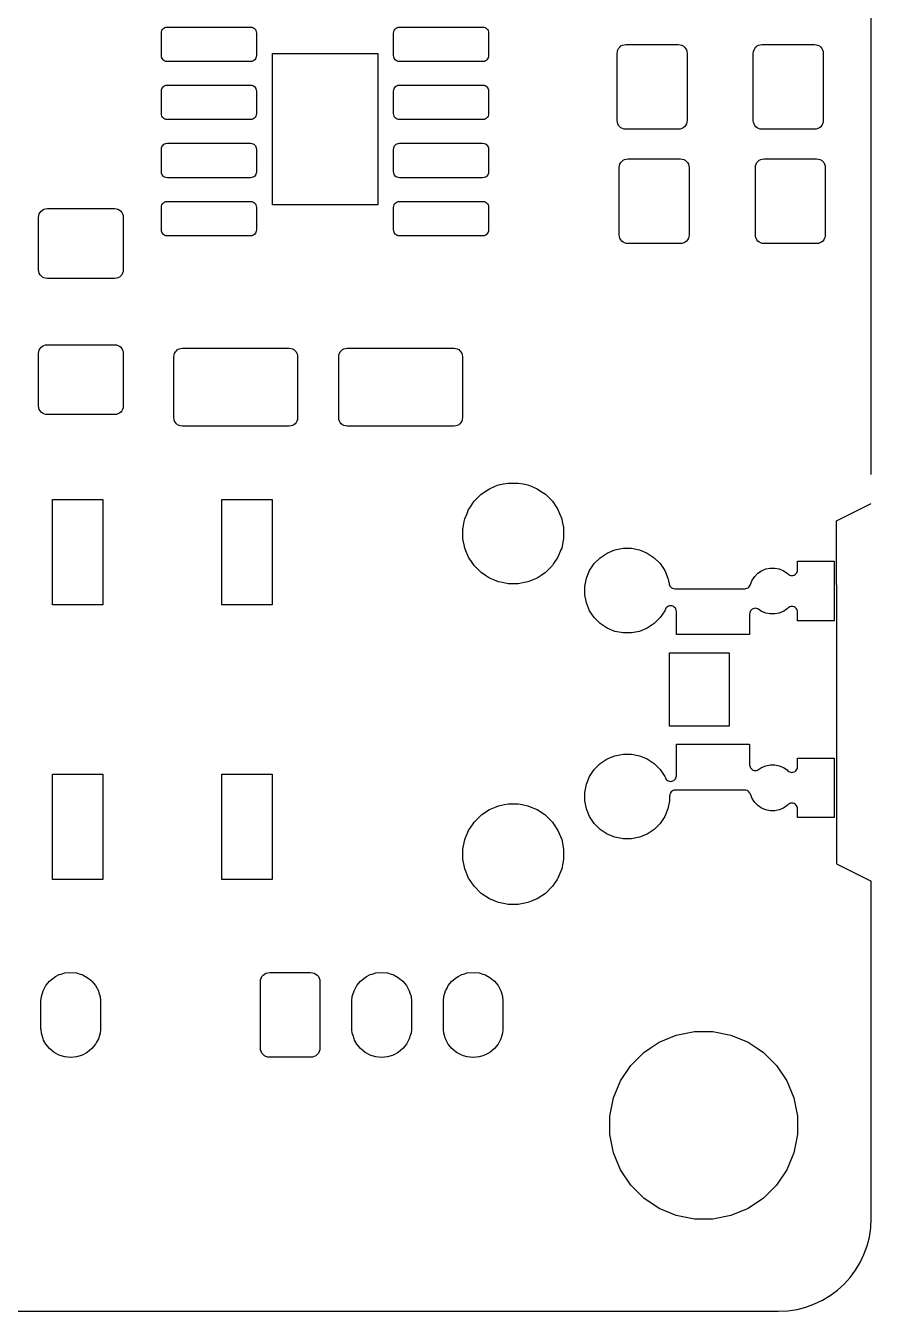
# Model space of a CAD drawing. Extents: x 51.8 to 142.9, y -95.9 to -38.
# Drawn here: x 124.4 to 142.88, y -95.89 to -67.79 of the extents above; entities that cross this region are included whole.
import ezdxf

# ---------------------------------------------------------------- set-up
doc = ezdxf.new("R2010")
doc.units = 0
doc.header["$MEASUREMENT"] = 0
doc.layers.add('BLACK', color=7, linetype='CONTINUOUS')

msp = doc.modelspace()

# ---------------------------------------------------------------- linework, layer by layer
at = {"layer": 'BLACK', "linetype": 'CONTINUOUS'}
for p, q in [((142.875, -77.597), (142.875, -55.372)), ((127.361, -67.9546), (127.364, -67.9241)), ((127.361, -68.4434), (127.361, -67.9546)), ((127.364, -67.9241), (127.371, -67.9007)), ((127.371, -67.9007), (127.383, -67.8791)), ((127.383, -67.8791), (127.398, -67.8602)), ((127.398, -67.8602), (127.417, -67.8447)), ((127.417, -67.8447), (127.439, -67.8331)), ((127.439, -67.8331), (127.462, -67.826)), ((127.462, -67.826), (127.493, -67.823)), ((127.493, -67.823), (129.306, -67.823)), ((129.306, -67.823), (129.337, -67.826)), ((129.337, -67.826), (129.36, -67.8331)), ((129.36, -67.8331), (129.382, -67.8447)), ((129.382, -67.8447), (129.401, -67.8602)), ((129.401, -67.8602), (129.416, -67.8791)), ((129.416, -67.8791), (129.428, -67.9007)), ((129.428, -67.9007), (129.435, -67.9241)), ((129.435, -67.9241), (129.438, -67.9546)), ((129.438, -67.9546), (129.438, -68.4434)), ((132.436, -67.9546), (132.439, -67.9241)), ((132.436, -68.4434), (132.436, -67.9546)), ((132.439, -67.9241), (132.446, -67.9007)), ((132.446, -67.9007), (132.458, -67.8791)), ((132.458, -67.8791), (132.473, -67.8602)), ((132.473, -67.8602), (132.492, -67.8447)), ((132.492, -67.8447), (132.514, -67.8331)), ((132.514, -67.8331), (132.537, -67.826)), ((132.537, -67.826), (132.568, -67.823)), ((132.568, -67.823), (134.381, -67.823)), ((134.381, -67.823), (134.412, -67.826)), ((134.412, -67.826), (134.435, -67.8331)), ((134.435, -67.8331), (134.457, -67.8447)), ((134.457, -67.8447), (134.476, -67.8602)), ((134.476, -67.8602), (134.491, -67.8791)), ((134.491, -67.8791), (134.503, -67.9007)), ((134.503, -67.9007), (134.51, -67.9241)), ((134.51, -67.9241), (134.513, -67.9546)), ((134.513, -67.9546), (134.513, -68.4434)), ((137.354, -68.2877), (137.377, -68.2595)), ((137.377, -68.2595), (137.405, -68.2363)), ((137.405, -68.2363), (137.438, -68.2191)), ((137.438, -68.2191), (137.472, -68.2085)), ((137.472, -68.2085), (137.515, -68.2043)), ((137.515, -68.2043), (138.656, -68.2043)), ((138.656, -68.2043), (138.699, -68.2085)), ((138.699, -68.2085), (138.733, -68.2191)), ((138.733, -68.2191), (138.766, -68.2363)), ((138.766, -68.2363), (138.794, -68.2595)), ((138.794, -68.2595), (138.817, -68.2877)), ((140.329, -68.2877), (140.352, -68.2595)), ((140.352, -68.2595), (140.38, -68.2363)), ((140.38, -68.2363), (140.413, -68.2191)), ((140.413, -68.2191), (140.447, -68.2085)), ((140.447, -68.2085), (140.49, -68.2043)), ((140.49, -68.2043), (141.631, -68.2043)), ((141.631, -68.2043), (141.674, -68.2085)), ((141.674, -68.2085), (141.708, -68.2191)), ((141.708, -68.2191), (141.741, -68.2363)), ((141.741, -68.2363), (141.769, -68.2595)), ((141.769, -68.2595), (141.792, -68.2877)), ((127.364, -68.4739), (127.361, -68.4434)), ((127.371, -68.4973), (127.364, -68.4739)), ((127.383, -68.5189), (127.371, -68.4973)), ((127.398, -68.5378), (127.383, -68.5189)), ((127.417, -68.5533), (127.398, -68.5378)), ((129.401, -68.5378), (129.382, -68.5533)), ((129.416, -68.5189), (129.401, -68.5378)), ((129.428, -68.4973), (129.416, -68.5189)), ((129.435, -68.4739), (129.428, -68.4973)), ((129.438, -68.4434), (129.435, -68.4739)), ((129.786, -71.705), (129.786, -68.403)), ((129.786, -68.403), (132.088, -68.403)), ((132.088, -68.403), (132.088, -71.705)), ((132.439, -68.4739), (132.436, -68.4434)), ((132.446, -68.4973), (132.439, -68.4739)), ((132.458, -68.5189), (132.446, -68.4973)), ((132.473, -68.5378), (132.458, -68.5189)), ((132.492, -68.5533), (132.473, -68.5378)), ((134.476, -68.5378), (134.457, -68.5533)), ((134.491, -68.5189), (134.476, -68.5378)), ((134.503, -68.4973), (134.491, -68.5189)), ((134.51, -68.4739), (134.503, -68.4973)), ((134.513, -68.4434), (134.51, -68.4739)), ((137.322, -68.3972), (137.326, -68.3548)), ((137.322, -69.8634), (137.322, -68.3972)), ((137.326, -68.3548), (137.337, -68.3199)), ((137.337, -68.3199), (137.354, -68.2877)), ((138.817, -68.2877), (138.834, -68.3199)), ((138.834, -68.3199), (138.845, -68.3548)), ((138.845, -68.3548), (138.849, -68.3972)), ((138.849, -68.3972), (138.849, -69.8634)), ((140.297, -68.3972), (140.301, -68.3548)), ((140.297, -69.8634), (140.297, -68.3972)), ((140.301, -68.3548), (140.312, -68.3199)), ((140.312, -68.3199), (140.329, -68.2877)), ((141.792, -68.2877), (141.809, -68.3199)), ((141.809, -68.3199), (141.82, -68.3548)), ((141.82, -68.3548), (141.824, -68.3972)), ((141.824, -68.3972), (141.824, -69.8634)), ((127.439, -68.5649), (127.417, -68.5533)), ((127.462, -68.572), (127.439, -68.5649)), ((127.493, -68.575), (127.462, -68.572)), ((129.306, -68.575), (127.493, -68.575)), ((129.337, -68.572), (129.306, -68.575)), ((129.36, -68.5649), (129.337, -68.572)), ((129.382, -68.5533), (129.36, -68.5649)), ((132.514, -68.5649), (132.492, -68.5533)), ((132.537, -68.572), (132.514, -68.5649)), ((132.568, -68.575), (132.537, -68.572)), ((134.381, -68.575), (132.568, -68.575)), ((134.412, -68.572), (134.381, -68.575)), ((134.435, -68.5649), (134.412, -68.572)), ((134.457, -68.5533), (134.435, -68.5649)), ((127.417, -69.1147), (127.439, -69.1031)), ((127.439, -69.1031), (127.462, -69.096)), ((127.462, -69.096), (127.493, -69.093)), ((127.493, -69.093), (129.306, -69.093)), ((129.306, -69.093), (129.337, -69.096)), ((129.337, -69.096), (129.36, -69.1031)), ((129.36, -69.1031), (129.382, -69.1147)), ((132.492, -69.1147), (132.514, -69.1031)), ((132.514, -69.1031), (132.537, -69.096)), ((132.537, -69.096), (132.568, -69.093)), ((132.568, -69.093), (134.381, -69.093)), ((134.381, -69.093), (134.412, -69.096)), ((134.412, -69.096), (134.435, -69.1031)), ((134.435, -69.1031), (134.457, -69.1147)), ((127.361, -69.2246), (127.364, -69.1941)), ((127.361, -69.7134), (127.361, -69.2246)), ((127.364, -69.1941), (127.371, -69.1707)), ((127.371, -69.1707), (127.383, -69.1491)), ((127.383, -69.1491), (127.398, -69.1302)), ((127.398, -69.1302), (127.417, -69.1147)), ((129.382, -69.1147), (129.401, -69.1302)), ((129.401, -69.1302), (129.416, -69.1491)), ((129.416, -69.1491), (129.428, -69.1707)), ((129.428, -69.1707), (129.435, -69.1941)), ((129.435, -69.1941), (129.438, -69.2246)), ((129.438, -69.2246), (129.438, -69.7134)), ((132.436, -69.2246), (132.439, -69.1941)), ((132.436, -69.7134), (132.436, -69.2246)), ((132.439, -69.1941), (132.446, -69.1707)), ((132.446, -69.1707), (132.458, -69.1491)), ((132.458, -69.1491), (132.473, -69.1302)), ((132.473, -69.1302), (132.492, -69.1147)), ((134.457, -69.1147), (134.476, -69.1302)), ((134.476, -69.1302), (134.491, -69.1491)), ((134.491, -69.1491), (134.503, -69.1707)), ((134.503, -69.1707), (134.51, -69.1941)), ((134.51, -69.1941), (134.513, -69.2246)), ((134.513, -69.2246), (134.513, -69.7134)), ((127.364, -69.7439), (127.361, -69.7134)), ((127.371, -69.7673), (127.364, -69.7439)), ((127.383, -69.7889), (127.371, -69.7673)), ((127.398, -69.8078), (127.383, -69.7889)), ((127.417, -69.8233), (127.398, -69.8078)), ((127.439, -69.8349), (127.417, -69.8233)), ((127.462, -69.842), (127.439, -69.8349)), ((127.493, -69.845), (127.462, -69.842)), ((129.306, -69.845), (127.493, -69.845)), ((129.337, -69.842), (129.306, -69.845)), ((129.36, -69.8349), (129.337, -69.842)), ((129.382, -69.8233), (129.36, -69.8349)), ((129.401, -69.8078), (129.382, -69.8233)), ((129.416, -69.7889), (129.401, -69.8078)), ((129.428, -69.7673), (129.416, -69.7889)), ((129.435, -69.7439), (129.428, -69.7673)), ((129.438, -69.7134), (129.435, -69.7439)), ((132.439, -69.7439), (132.436, -69.7134)), ((132.446, -69.7673), (132.439, -69.7439)), ((132.458, -69.7889), (132.446, -69.7673)), ((132.473, -69.8078), (132.458, -69.7889)), ((132.492, -69.8233), (132.473, -69.8078)), ((132.514, -69.8349), (132.492, -69.8233)), ((132.537, -69.842), (132.514, -69.8349)), ((132.568, -69.845), (132.537, -69.842)), ((134.381, -69.845), (132.568, -69.845)), ((134.412, -69.842), (134.381, -69.845)), ((134.435, -69.8349), (134.412, -69.842)), ((134.457, -69.8233), (134.435, -69.8349)), ((134.476, -69.8078), (134.457, -69.8233)), ((134.491, -69.7889), (134.476, -69.8078)), ((134.503, -69.7673), (134.491, -69.7889)), ((134.51, -69.7439), (134.503, -69.7673)), ((134.513, -69.7134), (134.51, -69.7439)), ((137.326, -69.9059), (137.322, -69.8634)), ((137.337, -69.9408), (137.326, -69.9059)), ((137.354, -69.973), (137.337, -69.9408)), ((138.834, -69.9408), (138.817, -69.973)), ((138.845, -69.9059), (138.834, -69.9408)), ((138.849, -69.8634), (138.845, -69.9059)), ((140.301, -69.9059), (140.297, -69.8634)), ((140.312, -69.9408), (140.301, -69.9059)), ((140.329, -69.973), (140.312, -69.9408)), ((141.809, -69.9408), (141.792, -69.973)), ((141.82, -69.9059), (141.809, -69.9408)), ((141.824, -69.8634), (141.82, -69.9059)), ((137.377, -70.0012), (137.354, -69.973)), ((137.405, -70.0244), (137.377, -70.0012)), ((137.438, -70.0416), (137.405, -70.0244)), ((137.472, -70.0522), (137.438, -70.0416)), ((137.515, -70.0563), (137.472, -70.0522)), ((138.656, -70.0563), (137.515, -70.0563)), ((138.699, -70.0522), (138.656, -70.0563)), ((138.733, -70.0416), (138.699, -70.0522)), ((138.766, -70.0244), (138.733, -70.0416)), ((138.794, -70.0012), (138.766, -70.0244)), ((138.817, -69.973), (138.794, -70.0012)), ((140.352, -70.0012), (140.329, -69.973)), ((140.38, -70.0244), (140.352, -70.0012)), ((140.413, -70.0416), (140.38, -70.0244)), ((140.447, -70.0522), (140.413, -70.0416)), ((140.49, -70.0563), (140.447, -70.0522)), ((141.631, -70.0563), (140.49, -70.0563)), ((141.674, -70.0522), (141.631, -70.0563)), ((141.708, -70.0416), (141.674, -70.0522)), ((141.741, -70.0244), (141.708, -70.0416)), ((141.769, -70.0012), (141.741, -70.0244)), ((141.792, -69.973), (141.769, -70.0012)), ((127.361, -70.4946), (127.364, -70.4641)), ((127.361, -70.9834), (127.361, -70.4946)), ((127.364, -70.4641), (127.371, -70.4407)), ((127.371, -70.4407), (127.383, -70.4191)), ((127.383, -70.4191), (127.398, -70.4002)), ((127.398, -70.4002), (127.417, -70.3847)), ((127.417, -70.3847), (127.439, -70.3731)), ((127.439, -70.3731), (127.462, -70.366)), ((127.462, -70.366), (127.493, -70.363)), ((127.493, -70.363), (129.306, -70.363)), ((129.306, -70.363), (129.337, -70.366)), ((129.337, -70.366), (129.36, -70.3731)), ((129.36, -70.3731), (129.382, -70.3847)), ((129.382, -70.3847), (129.401, -70.4002)), ((129.401, -70.4002), (129.416, -70.4191)), ((129.416, -70.4191), (129.428, -70.4407)), ((129.428, -70.4407), (129.435, -70.4641)), ((129.435, -70.4641), (129.438, -70.4946)), ((129.438, -70.4946), (129.438, -70.9834)), ((132.436, -70.4946), (132.439, -70.4641)), ((132.436, -70.9834), (132.436, -70.4946)), ((132.439, -70.4641), (132.446, -70.4407)), ((132.446, -70.4407), (132.458, -70.4191)), ((132.458, -70.4191), (132.473, -70.4002)), ((132.473, -70.4002), (132.492, -70.3847)), ((132.492, -70.3847), (132.514, -70.3731)), ((132.514, -70.3731), (132.537, -70.366)), ((132.537, -70.366), (132.568, -70.363)), ((132.568, -70.363), (134.381, -70.363)), ((134.381, -70.363), (134.412, -70.366)), ((134.412, -70.366), (134.435, -70.3731)), ((134.435, -70.3731), (134.457, -70.3847)), ((134.457, -70.3847), (134.476, -70.4002)), ((134.476, -70.4002), (134.491, -70.4191)), ((134.491, -70.4191), (134.503, -70.4407)), ((134.503, -70.4407), (134.51, -70.4641)), ((134.51, -70.4641), (134.513, -70.4946)), ((134.513, -70.4946), (134.513, -70.9834)), ((137.382, -70.8175), (137.399, -70.7853)), ((137.399, -70.7853), (137.422, -70.7571)), ((137.422, -70.7571), (137.45, -70.734)), ((137.45, -70.734), (137.483, -70.7168)), ((137.483, -70.7168), (137.517, -70.7062)), ((137.517, -70.7062), (137.56, -70.702)), ((137.56, -70.702), (138.701, -70.702)), ((138.701, -70.702), (138.744, -70.7062)), ((138.744, -70.7062), (138.778, -70.7168)), ((138.778, -70.7168), (138.811, -70.734)), ((138.811, -70.734), (138.839, -70.7571)), ((138.839, -70.7571), (138.862, -70.7853)), ((138.862, -70.7853), (138.879, -70.8175)), ((140.357, -70.8175), (140.374, -70.7853)), ((140.374, -70.7853), (140.397, -70.7571)), ((140.397, -70.7571), (140.425, -70.734)), ((140.425, -70.734), (140.458, -70.7168)), ((140.458, -70.7168), (140.492, -70.7062)), ((140.492, -70.7062), (140.535, -70.702)), ((140.535, -70.702), (141.676, -70.702)), ((141.676, -70.702), (141.719, -70.7062)), ((141.719, -70.7062), (141.753, -70.7168)), ((141.753, -70.7168), (141.786, -70.734)), ((141.786, -70.734), (141.814, -70.7571)), ((141.814, -70.7571), (141.837, -70.7853)), ((141.837, -70.7853), (141.854, -70.8175)), ((127.364, -71.0139), (127.361, -70.9834)), ((127.371, -71.0373), (127.364, -71.0139)), ((127.383, -71.0589), (127.371, -71.0373)), ((127.398, -71.0778), (127.383, -71.0589)), ((129.416, -71.0589), (129.401, -71.0778)), ((129.428, -71.0373), (129.416, -71.0589)), ((129.435, -71.0139), (129.428, -71.0373)), ((129.438, -70.9834), (129.435, -71.0139)), ((132.439, -71.0139), (132.436, -70.9834)), ((132.446, -71.0373), (132.439, -71.0139)), ((132.458, -71.0589), (132.446, -71.0373)), ((132.473, -71.0778), (132.458, -71.0589)), ((134.491, -71.0589), (134.476, -71.0778)), ((134.503, -71.0373), (134.491, -71.0589)), ((134.51, -71.0139), (134.503, -71.0373)), ((134.513, -70.9834), (134.51, -71.0139)), ((137.367, -70.8949), (137.371, -70.8524)), ((137.367, -72.3611), (137.367, -70.8949)), ((137.371, -70.8524), (137.382, -70.8175)), ((138.879, -70.8175), (138.89, -70.8524)), ((138.89, -70.8524), (138.894, -70.8949)), ((138.894, -70.8949), (138.894, -72.3611)), ((140.342, -70.8949), (140.346, -70.8524)), ((140.342, -72.3611), (140.342, -70.8949)), ((140.346, -70.8524), (140.357, -70.8175)), ((141.854, -70.8175), (141.865, -70.8524)), ((141.865, -70.8524), (141.869, -70.8949)), ((141.869, -70.8949), (141.869, -72.3611)), ((127.417, -71.0933), (127.398, -71.0778)), ((127.439, -71.1049), (127.417, -71.0933)), ((127.462, -71.112), (127.439, -71.1049)), ((127.493, -71.115), (127.462, -71.112)), ((129.306, -71.115), (127.493, -71.115)), ((129.337, -71.112), (129.306, -71.115)), ((129.36, -71.1049), (129.337, -71.112)), ((129.382, -71.0933), (129.36, -71.1049)), ((129.401, -71.0778), (129.382, -71.0933)), ((132.492, -71.0933), (132.473, -71.0778)), ((132.514, -71.1049), (132.492, -71.0933)), ((132.537, -71.112), (132.514, -71.1049)), ((132.568, -71.115), (132.537, -71.112)), ((134.381, -71.115), (132.568, -71.115)), ((134.412, -71.112), (134.381, -71.115)), ((134.435, -71.1049), (134.412, -71.112)), ((134.457, -71.0933), (134.435, -71.1049)), ((134.476, -71.0778), (134.457, -71.0933)), ((127.462, -71.636), (127.493, -71.633)), ((127.493, -71.633), (129.306, -71.633)), ((129.306, -71.633), (129.337, -71.636)), ((132.537, -71.636), (132.568, -71.633)), ((132.568, -71.633), (134.381, -71.633)), ((134.381, -71.633), (134.412, -71.636)), ((124.681, -71.9404), (124.692, -71.9055)), ((124.692, -71.9055), (124.709, -71.8733)), ((124.709, -71.8733), (124.732, -71.8451)), ((124.732, -71.8451), (124.76, -71.822)), ((124.76, -71.822), (124.793, -71.8048)), ((124.793, -71.8048), (124.827, -71.7942)), ((124.827, -71.7942), (124.87, -71.79)), ((124.87, -71.79), (126.336, -71.79)), ((126.336, -71.79), (126.379, -71.7942)), ((126.379, -71.7942), (126.413, -71.8048)), ((126.413, -71.8048), (126.446, -71.822)), ((126.446, -71.822), (126.474, -71.8451)), ((126.474, -71.8451), (126.497, -71.8733)), ((126.497, -71.8733), (126.514, -71.9055)), ((126.514, -71.9055), (126.525, -71.9404)), ((127.361, -71.7646), (127.364, -71.7341)), ((127.361, -72.2534), (127.361, -71.7646)), ((127.364, -71.7341), (127.371, -71.7107)), ((127.371, -71.7107), (127.383, -71.6891)), ((127.383, -71.6891), (127.398, -71.6702)), ((127.398, -71.6702), (127.417, -71.6547)), ((127.417, -71.6547), (127.439, -71.6431)), ((127.439, -71.6431), (127.462, -71.636)), ((129.337, -71.636), (129.36, -71.6431)), ((129.36, -71.6431), (129.382, -71.6547)), ((129.382, -71.6547), (129.401, -71.6702)), ((129.401, -71.6702), (129.416, -71.6891)), ((129.416, -71.6891), (129.428, -71.7107)), ((129.428, -71.7107), (129.435, -71.7341)), ((129.435, -71.7341), (129.438, -71.7646)), ((129.438, -71.7646), (129.438, -72.2534)), ((132.088, -71.705), (129.786, -71.705)), ((132.436, -71.7646), (132.439, -71.7341)), ((132.436, -72.2534), (132.436, -71.7646)), ((132.439, -71.7341), (132.446, -71.7107)), ((132.446, -71.7107), (132.458, -71.6891)), ((132.458, -71.6891), (132.473, -71.6702)), ((132.473, -71.6702), (132.492, -71.6547)), ((132.492, -71.6547), (132.514, -71.6431)), ((132.514, -71.6431), (132.537, -71.636)), ((134.412, -71.636), (134.435, -71.6431)), ((134.435, -71.6431), (134.457, -71.6547)), ((134.457, -71.6547), (134.476, -71.6702)), ((134.476, -71.6702), (134.491, -71.6891)), ((134.491, -71.6891), (134.503, -71.7107)), ((134.503, -71.7107), (134.51, -71.7341)), ((134.51, -71.7341), (134.513, -71.7646)), ((134.513, -71.7646), (134.513, -72.2534)), ((124.677, -71.9829), (124.681, -71.9404)), ((124.677, -73.1241), (124.677, -71.9829)), ((126.525, -71.9404), (126.529, -71.9829)), ((126.529, -71.9829), (126.529, -73.1241)), ((127.364, -72.2839), (127.361, -72.2534)), ((127.371, -72.3073), (127.364, -72.2839)), ((127.383, -72.3289), (127.371, -72.3073)), ((127.398, -72.3478), (127.383, -72.3289)), ((127.417, -72.3633), (127.398, -72.3478)), ((127.439, -72.3749), (127.417, -72.3633)), ((127.462, -72.382), (127.439, -72.3749)), ((127.493, -72.385), (127.462, -72.382)), ((129.306, -72.385), (127.493, -72.385)), ((129.337, -72.382), (129.306, -72.385)), ((129.36, -72.3749), (129.337, -72.382)), ((129.382, -72.3633), (129.36, -72.3749)), ((129.401, -72.3478), (129.382, -72.3633)), ((129.416, -72.3289), (129.401, -72.3478)), ((129.428, -72.3073), (129.416, -72.3289)), ((129.435, -72.2839), (129.428, -72.3073)), ((129.438, -72.2534), (129.435, -72.2839)), ((132.439, -72.2839), (132.436, -72.2534)), ((132.446, -72.3073), (132.439, -72.2839)), ((132.458, -72.3289), (132.446, -72.3073)), ((132.473, -72.3478), (132.458, -72.3289)), ((132.492, -72.3633), (132.473, -72.3478)), ((132.514, -72.3749), (132.492, -72.3633)), ((132.537, -72.382), (132.514, -72.3749)), ((132.568, -72.385), (132.537, -72.382)), ((134.381, -72.385), (132.568, -72.385)), ((134.412, -72.382), (134.381, -72.385)), ((134.435, -72.3749), (134.412, -72.382)), ((134.457, -72.3633), (134.435, -72.3749)), ((134.476, -72.3478), (134.457, -72.3633)), ((134.491, -72.3289), (134.476, -72.3478)), ((134.503, -72.3073), (134.491, -72.3289)), ((134.51, -72.2839), (134.503, -72.3073)), ((134.513, -72.2534), (134.51, -72.2839)), ((137.371, -72.4036), (137.367, -72.3611)), ((137.382, -72.4385), (137.371, -72.4036)), ((137.399, -72.4707), (137.382, -72.4385)), ((137.422, -72.4989), (137.399, -72.4707)), ((138.862, -72.4707), (138.839, -72.4989)), ((138.879, -72.4385), (138.862, -72.4707)), ((138.89, -72.4036), (138.879, -72.4385)), ((138.894, -72.3611), (138.89, -72.4036)), ((140.346, -72.4036), (140.342, -72.3611)), ((140.357, -72.4385), (140.346, -72.4036)), ((140.374, -72.4707), (140.357, -72.4385)), ((140.397, -72.4989), (140.374, -72.4707)), ((141.837, -72.4707), (141.814, -72.4989)), ((141.854, -72.4385), (141.837, -72.4707)), ((141.865, -72.4036), (141.854, -72.4385)), ((141.869, -72.3611), (141.865, -72.4036)), ((137.45, -72.522), (137.422, -72.4989)), ((137.483, -72.5392), (137.45, -72.522)), ((137.517, -72.5498), (137.483, -72.5392)), ((137.56, -72.554), (137.517, -72.5498)), ((138.701, -72.554), (137.56, -72.554)), ((138.744, -72.5498), (138.701, -72.554)), ((138.778, -72.5392), (138.744, -72.5498)), ((138.811, -72.522), (138.778, -72.5392)), ((138.839, -72.4989), (138.811, -72.522)), ((140.425, -72.522), (140.397, -72.4989)), ((140.458, -72.5392), (140.425, -72.522)), ((140.492, -72.5498), (140.458, -72.5392)), ((140.535, -72.554), (140.492, -72.5498)), ((141.676, -72.554), (140.535, -72.554)), ((141.719, -72.5498), (141.676, -72.554)), ((141.753, -72.5392), (141.719, -72.5498)), ((141.786, -72.522), (141.753, -72.5392)), ((141.814, -72.4989), (141.786, -72.522)), ((124.681, -73.1666), (124.677, -73.1241)), ((124.692, -73.2015), (124.681, -73.1666)), ((124.709, -73.2337), (124.692, -73.2015)), ((124.732, -73.2619), (124.709, -73.2337)), ((124.76, -73.285), (124.732, -73.2619)), ((124.793, -73.3022), (124.76, -73.285)), ((124.827, -73.3128), (124.793, -73.3022)), ((124.87, -73.317), (124.827, -73.3128)), ((126.336, -73.317), (124.87, -73.317)), ((126.379, -73.3128), (126.336, -73.317)), ((126.413, -73.3022), (126.379, -73.3128)), ((126.446, -73.285), (126.413, -73.3022)), ((126.474, -73.2619), (126.446, -73.285)), ((126.497, -73.2337), (126.474, -73.2619)), ((126.514, -73.2015), (126.497, -73.2337)), ((126.525, -73.1666), (126.514, -73.2015)), ((126.529, -73.1241), (126.525, -73.1666)), ((124.677, -74.9579), (124.681, -74.9154)), ((124.677, -76.0991), (124.677, -74.9579)), ((124.681, -74.9154), (124.692, -74.8805)), ((124.692, -74.8805), (124.709, -74.8483)), ((124.709, -74.8483), (124.732, -74.8201)), ((124.732, -74.8201), (124.76, -74.797)), ((124.76, -74.797), (124.793, -74.7798)), ((124.793, -74.7798), (124.827, -74.7692)), ((124.827, -74.7692), (124.87, -74.765)), ((124.87, -74.765), (126.336, -74.765)), ((126.336, -74.765), (126.379, -74.7692)), ((126.379, -74.7692), (126.413, -74.7798)), ((126.413, -74.7798), (126.446, -74.797)), ((126.446, -74.797), (126.474, -74.8201)), ((126.474, -74.8201), (126.497, -74.8483)), ((126.497, -74.8483), (126.514, -74.8805)), ((126.514, -74.8805), (126.525, -74.9154)), ((126.525, -74.9154), (126.529, -74.9579)), ((126.529, -74.9579), (126.529, -76.0991)), ((127.637, -75.0271), (127.641, -74.986)), ((127.641, -74.986), (127.651, -74.9523)), ((127.651, -74.9523), (127.668, -74.9213)), ((127.668, -74.9213), (127.69, -74.8941)), ((127.69, -74.8941), (127.717, -74.8718)), ((127.717, -74.8718), (127.748, -74.8553)), ((127.748, -74.8553), (127.782, -74.8451)), ((127.782, -74.8451), (127.823, -74.841)), ((127.823, -74.841), (130.153, -74.841)), ((130.153, -74.841), (130.194, -74.8451)), ((130.194, -74.8451), (130.228, -74.8553)), ((130.228, -74.8553), (130.259, -74.8718)), ((130.259, -74.8718), (130.286, -74.8941)), ((130.286, -74.8941), (130.308, -74.9213)), ((130.308, -74.9213), (130.325, -74.9523)), ((130.325, -74.9523), (130.335, -74.986)), ((130.335, -74.986), (130.339, -75.0271)), ((131.237, -75.0271), (131.241, -74.986)), ((131.241, -74.986), (131.251, -74.9523)), ((131.251, -74.9523), (131.268, -74.9213)), ((131.268, -74.9213), (131.29, -74.8941)), ((131.29, -74.8941), (131.317, -74.8718)), ((131.317, -74.8718), (131.348, -74.8553)), ((131.348, -74.8553), (131.382, -74.8451)), ((131.382, -74.8451), (131.423, -74.841)), ((131.423, -74.841), (133.753, -74.841)), ((133.753, -74.841), (133.794, -74.8451)), ((133.794, -74.8451), (133.828, -74.8553)), ((133.828, -74.8553), (133.859, -74.8718)), ((133.859, -74.8718), (133.886, -74.8941)), ((133.886, -74.8941), (133.908, -74.9213)), ((133.908, -74.9213), (133.925, -74.9523)), ((133.925, -74.9523), (133.935, -74.986)), ((133.935, -74.986), (133.939, -75.0271)), ((127.637, -76.3569), (127.637, -75.0271)), ((130.339, -75.0271), (130.339, -76.3569)), ((131.237, -76.3569), (131.237, -75.0271)), ((133.939, -75.0271), (133.939, -76.3569)), ((124.681, -76.1416), (124.677, -76.0991)), ((126.529, -76.0991), (126.525, -76.1416)), ((124.692, -76.1765), (124.681, -76.1416)), ((124.709, -76.2087), (124.692, -76.1765)), ((124.732, -76.2369), (124.709, -76.2087)), ((124.76, -76.26), (124.732, -76.2369)), ((124.793, -76.2772), (124.76, -76.26)), ((124.827, -76.2878), (124.793, -76.2772)), ((124.87, -76.292), (124.827, -76.2878)), ((126.336, -76.292), (124.87, -76.292)), ((126.379, -76.2878), (126.336, -76.292)), ((126.413, -76.2772), (126.379, -76.2878)), ((126.446, -76.26), (126.413, -76.2772)), ((126.474, -76.2369), (126.446, -76.26)), ((126.497, -76.2087), (126.474, -76.2369)), ((126.514, -76.1765), (126.497, -76.2087)), ((126.525, -76.1416), (126.514, -76.1765)), ((127.641, -76.398), (127.637, -76.3569)), ((127.651, -76.4317), (127.641, -76.398)), ((130.335, -76.398), (130.325, -76.4317)), ((130.339, -76.3569), (130.335, -76.398)), ((131.241, -76.398), (131.237, -76.3569)), ((131.251, -76.4317), (131.241, -76.398)), ((133.935, -76.398), (133.925, -76.4317)), ((133.939, -76.3569), (133.935, -76.398)), ((127.668, -76.4627), (127.651, -76.4317)), ((127.69, -76.4899), (127.668, -76.4627)), ((127.717, -76.5122), (127.69, -76.4899)), ((127.748, -76.5287), (127.717, -76.5122)), ((127.782, -76.5389), (127.748, -76.5287)), ((127.823, -76.543), (127.782, -76.5389)), ((130.153, -76.543), (127.823, -76.543)), ((130.194, -76.5389), (130.153, -76.543)), ((130.228, -76.5287), (130.194, -76.5389)), ((130.259, -76.5122), (130.228, -76.5287)), ((130.286, -76.4899), (130.259, -76.5122)), ((130.308, -76.4627), (130.286, -76.4899)), ((130.325, -76.4317), (130.308, -76.4627)), ((131.268, -76.4627), (131.251, -76.4317)), ((131.29, -76.4899), (131.268, -76.4627)), ((131.317, -76.5122), (131.29, -76.4899)), ((131.348, -76.5287), (131.317, -76.5122)), ((131.382, -76.5389), (131.348, -76.5287)), ((131.423, -76.543), (131.382, -76.5389)), ((133.753, -76.543), (131.423, -76.543)), ((133.794, -76.5389), (133.753, -76.543)), ((133.828, -76.5287), (133.794, -76.5389)), ((133.859, -76.5122), (133.828, -76.5287)), ((133.886, -76.4899), (133.859, -76.5122)), ((133.908, -76.4627), (133.886, -76.4899)), ((133.925, -76.4317), (133.908, -76.4627)), ((134.73, -77.8283), (134.836, -77.8072)), ((134.836, -77.8072), (134.943, -77.786)), ((134.943, -77.786), (135.159, -77.786)), ((135.159, -77.786), (135.266, -77.8072)), ((135.266, -77.8072), (135.372, -77.8283)), ((134.196, -78.1851), (134.349, -78.0318)), ((134.349, -78.0318), (134.474, -77.9487)), ((134.474, -77.9487), (134.529, -77.9113)), ((134.529, -77.9113), (134.659, -77.8577)), ((134.529, -77.9113), (134.529, -77.9113)), ((134.659, -77.8577), (134.73, -77.8283)), ((135.372, -77.8283), (135.443, -77.8577)), ((135.443, -77.8577), (135.573, -77.9113)), ((135.573, -77.9113), (135.573, -77.9113)), ((135.573, -77.9113), (135.628, -77.9487)), ((135.628, -77.9487), (135.753, -78.0318)), ((135.753, -78.0318), (135.906, -78.1851)), ((124.98, -80.447), (124.98, -78.145)), ((124.98, -78.145), (126.082, -78.145)), ((126.082, -78.145), (126.082, -80.447)), ((128.68, -80.447), (128.68, -78.145)), ((128.68, -78.145), (129.782, -78.145)), ((129.782, -78.145), (129.782, -80.447)), ((134.041, -78.4493), (134.075, -78.3655)), ((134.075, -78.3655), (134.101, -78.3266)), ((134.101, -78.3266), (134.196, -78.1852)), ((134.196, -78.1852), (134.196, -78.1851)), ((134.196, -78.1852), (134.196, -78.1852)), ((135.906, -78.1851), (135.906, -78.1852)), ((135.906, -78.1852), (135.906, -78.1852)), ((135.906, -78.1852), (136.001, -78.3266)), ((136.001, -78.3266), (136.027, -78.3655)), ((136.027, -78.3655), (136.061, -78.4493)), ((142.113, -78.613), (142.875, -78.232)), ((133.954, -78.7581), (133.981, -78.6243)), ((133.981, -78.6243), (133.992, -78.5658)), ((133.992, -78.5658), (134.041, -78.4493)), ((136.061, -78.4493), (136.11, -78.5658)), ((136.11, -78.5658), (136.121, -78.6243)), ((136.121, -78.6243), (136.148, -78.7581)), ((142.113, -80.01), (142.113, -78.613)), ((133.95, -78.7786), (133.954, -78.7581)), ((133.95, -78.9954), (133.95, -78.7786)), ((136.148, -78.7581), (136.152, -78.7786)), ((136.152, -78.7786), (136.152, -78.9954)), ((133.992, -79.2082), (133.95, -78.9954)), ((134.008, -79.2466), (133.992, -79.2082)), ((136.11, -79.2082), (136.094, -79.2466)), ((136.152, -78.9954), (136.11, -79.2082)), ((137.271, -79.2466), (137.45, -79.211)), ((137.45, -79.211), (137.632, -79.211)), ((137.632, -79.211), (137.811, -79.2466)), ((134.075, -79.4085), (134.008, -79.2466)), ((134.169, -79.548), (134.075, -79.4085)), ((134.075, -79.4085), (134.075, -79.4085)), ((136.027, -79.4085), (135.933, -79.548)), ((136.094, -79.2466), (136.027, -79.4085)), ((136.027, -79.4085), (136.027, -79.4085)), ((136.822, -79.5467), (136.951, -79.4177)), ((136.951, -79.4177), (137.102, -79.3164)), ((137.102, -79.3164), (137.271, -79.2466)), ((137.811, -79.2466), (137.98, -79.3164)), ((137.98, -79.3164), (138.131, -79.4177)), ((138.131, -79.4177), (138.26, -79.5467)), ((141.265, -79.6847), (141.265, -79.495)), ((141.265, -79.495), (142.067, -79.495)), ((142.067, -79.495), (142.067, -80.797)), ((134.196, -79.5888), (134.169, -79.548)), ((134.349, -79.7422), (134.196, -79.5888)), ((134.444, -79.8055), (134.349, -79.7422)), ((134.349, -79.7422), (134.349, -79.7422)), ((134.349, -79.7422), (134.349, -79.7422)), ((135.753, -79.7422), (135.658, -79.8055)), ((135.906, -79.5888), (135.753, -79.7422)), ((135.753, -79.7422), (135.753, -79.7422)), ((135.753, -79.7422), (135.753, -79.7422)), ((135.933, -79.548), (135.906, -79.5888)), ((136.651, -79.8669), (136.72, -79.6984)), ((136.72, -79.6984), (136.822, -79.5467)), ((138.26, -79.5467), (138.362, -79.6984)), ((138.362, -79.6984), (138.431, -79.8669)), ((140.327, -79.8266), (140.397, -79.7569)), ((140.397, -79.7569), (140.479, -79.702)), ((140.479, -79.702), (140.57, -79.6643)), ((140.57, -79.6643), (140.667, -79.645)), ((140.667, -79.645), (140.765, -79.645)), ((140.765, -79.645), (140.862, -79.6643)), ((140.862, -79.6643), (140.953, -79.702)), ((140.953, -79.702), (141.035, -79.7569)), ((141.035, -79.7569), (141.052, -79.7731)), ((141.052, -79.7731), (141.071, -79.7886)), ((141.209, -79.7886), (141.228, -79.7731)), ((141.228, -79.7731), (141.244, -79.7541)), ((141.244, -79.7541), (141.255, -79.7325)), ((141.255, -79.7325), (141.263, -79.7091)), ((141.263, -79.7091), (141.265, -79.6847)), ((134.529, -79.8627), (134.444, -79.8055)), ((134.641, -79.9087), (134.529, -79.8627)), ((134.73, -79.9457), (134.641, -79.9087)), ((134.809, -79.9615), (134.73, -79.9457)), ((134.943, -79.988), (134.809, -79.9615)), ((135.159, -79.988), (134.943, -79.988)), ((135.293, -79.9615), (135.159, -79.988)), ((135.372, -79.9457), (135.293, -79.9615)), ((135.461, -79.9087), (135.372, -79.9457)), ((135.573, -79.8627), (135.461, -79.9087)), ((135.658, -79.8055), (135.573, -79.8627)), ((136.615, -80.0458), (136.651, -79.8669)), ((136.615, -80.2282), (136.615, -80.0458)), ((138.431, -79.8669), (138.456, -79.988)), ((138.456, -79.988), (138.457, -79.9944)), ((138.457, -79.9944), (138.464, -80.0178)), ((138.464, -80.0178), (138.475, -80.0394)), ((138.475, -80.0394), (138.491, -80.0584)), ((138.491, -80.0584), (138.51, -80.0739)), ((140.182, -80.0739), (140.201, -80.0584)), ((140.201, -80.0584), (140.217, -80.0394)), ((140.217, -80.0394), (140.228, -80.0178)), ((140.228, -80.0178), (140.232, -80.005)), ((140.232, -80.005), (140.272, -79.9087)), ((140.272, -79.9087), (140.327, -79.8266)), ((141.071, -79.7886), (141.092, -79.8002)), ((141.092, -79.8002), (141.116, -79.8073)), ((141.116, -79.8073), (141.14, -79.8097)), ((141.14, -79.8097), (141.164, -79.8073)), ((141.164, -79.8073), (141.188, -79.8002)), ((141.188, -79.8002), (141.209, -79.7886)), ((142.113, -80.01), (142.113, -84.582)), ((136.651, -80.4071), (136.615, -80.2282)), ((138.51, -80.0739), (138.532, -80.0855)), ((138.532, -80.0855), (138.555, -80.0926)), ((138.555, -80.0926), (138.579, -80.095)), ((138.579, -80.095), (140.113, -80.095)), ((140.113, -80.095), (140.137, -80.0926)), ((140.137, -80.0926), (140.161, -80.0855)), ((140.161, -80.0855), (140.182, -80.0739)), ((126.082, -80.447), (124.98, -80.447)), ((129.782, -80.447), (128.68, -80.447)), ((136.72, -80.5756), (136.651, -80.4071)), ((136.822, -80.7273), (136.72, -80.5756)), ((138.362, -80.5756), (138.26, -80.7273)), ((138.375, -80.5445), (138.362, -80.5756)), ((138.386, -80.5229), (138.375, -80.5445)), ((138.402, -80.5039), (138.386, -80.5229)), ((138.421, -80.4884), (138.402, -80.5039)), ((138.442, -80.4768), (138.421, -80.4884)), ((138.466, -80.4697), (138.442, -80.4768)), ((138.49, -80.4673), (138.466, -80.4697)), ((138.514, -80.4697), (138.49, -80.4673)), ((138.538, -80.4768), (138.514, -80.4697)), ((138.559, -80.4884), (138.538, -80.4768)), ((138.578, -80.5039), (138.559, -80.4884)), ((138.594, -80.5229), (138.578, -80.5039)), ((138.605, -80.5445), (138.594, -80.5229)), ((138.613, -80.5679), (138.605, -80.5445)), ((138.615, -80.5923), (138.613, -80.5679)), ((138.615, -81.097), (138.615, -80.5923)), ((140.227, -80.6011), (140.219, -80.6246)), ((140.238, -80.5795), (140.227, -80.6011)), ((140.254, -80.5606), (140.238, -80.5795)), ((140.273, -80.5451), (140.254, -80.5606)), ((140.294, -80.5335), (140.273, -80.5451)), ((140.318, -80.5264), (140.294, -80.5335)), ((140.342, -80.524), (140.318, -80.5264)), ((140.366, -80.5264), (140.342, -80.524)), ((140.39, -80.5335), (140.366, -80.5264)), ((140.411, -80.5451), (140.39, -80.5335)), ((140.479, -80.59), (140.411, -80.5451)), ((140.542, -80.6163), (140.479, -80.59)), ((140.57, -80.6277), (140.542, -80.6163)), ((140.89, -80.6163), (140.862, -80.6277)), ((140.953, -80.59), (140.89, -80.6163)), ((141.035, -80.5352), (140.953, -80.59)), ((141.052, -80.5189), (141.035, -80.5352)), ((141.071, -80.5034), (141.052, -80.5189)), ((141.092, -80.4918), (141.071, -80.5034)), ((141.116, -80.4847), (141.092, -80.4918)), ((141.14, -80.4823), (141.116, -80.4847)), ((141.164, -80.4847), (141.14, -80.4823)), ((141.188, -80.4918), (141.164, -80.4847)), ((141.209, -80.5034), (141.188, -80.4918)), ((141.228, -80.5189), (141.209, -80.5034)), ((141.244, -80.5379), (141.228, -80.5189)), ((141.255, -80.5595), (141.244, -80.5379)), ((141.263, -80.5829), (141.255, -80.5595)), ((141.265, -80.6073), (141.263, -80.5829)), ((141.265, -80.797), (141.265, -80.6073)), ((136.951, -80.8563), (136.822, -80.7273)), ((137.102, -80.9576), (136.951, -80.8563)), ((138.131, -80.8563), (137.98, -80.9576)), ((138.26, -80.7273), (138.131, -80.8563)), ((140.219, -80.6246), (140.217, -80.649)), ((140.217, -80.649), (140.217, -81.097)), ((140.667, -80.647), (140.57, -80.6277)), ((140.765, -80.647), (140.667, -80.647)), ((140.862, -80.6277), (140.765, -80.647)), ((142.067, -80.797), (141.265, -80.797)), ((137.271, -81.0274), (137.102, -80.9576)), ((137.45, -81.063), (137.271, -81.0274)), ((137.632, -81.063), (137.45, -81.063)), ((137.811, -81.0274), (137.632, -81.063)), ((137.98, -80.9576), (137.811, -81.0274)), ((140.217, -81.097), (138.615, -81.097)), ((138.465, -83.097), (138.465, -81.495)), ((138.465, -81.495), (139.767, -81.495)), ((139.767, -81.495), (139.767, -83.097)), ((139.767, -83.097), (138.465, -83.097)), ((137.271, -83.7466), (137.45, -83.711)), ((137.45, -83.711), (137.632, -83.711)), ((137.632, -83.711), (137.811, -83.7466)), ((138.615, -84.1817), (138.615, -83.495)), ((138.615, -83.495), (140.217, -83.495)), ((140.217, -83.495), (140.217, -83.943)), ((136.822, -84.0467), (136.951, -83.9177)), ((136.951, -83.9177), (137.102, -83.8164)), ((137.102, -83.8164), (137.271, -83.7466)), ((137.811, -83.7466), (137.98, -83.8164)), ((137.98, -83.8164), (138.131, -83.9177)), ((138.131, -83.9177), (138.26, -84.0467)), ((140.217, -83.943), (140.219, -83.9674)), ((140.219, -83.9674), (140.227, -83.9908)), ((140.227, -83.9908), (140.238, -84.0125)), ((140.479, -84.002), (140.57, -83.9643)), ((140.57, -83.9643), (140.667, -83.945)), ((140.667, -83.945), (140.765, -83.945)), ((140.765, -83.945), (140.862, -83.9643)), ((140.862, -83.9643), (140.953, -84.002)), ((141.263, -84.0091), (141.265, -83.9847)), ((141.265, -83.9847), (141.265, -83.795)), ((141.265, -83.795), (142.067, -83.795)), ((142.067, -83.795), (142.067, -85.097)), ((124.98, -86.447), (124.98, -84.145)), ((124.98, -84.145), (126.082, -84.145)), ((126.082, -84.145), (126.082, -86.447)), ((128.68, -86.447), (128.68, -84.145)), ((128.68, -84.145), (129.782, -84.145)), ((129.782, -84.145), (129.782, -86.447)), ((136.651, -84.3669), (136.72, -84.1984)), ((136.72, -84.1984), (136.822, -84.0467)), ((138.26, -84.0467), (138.362, -84.1984)), ((138.362, -84.1984), (138.375, -84.2295)), ((138.375, -84.2295), (138.386, -84.2511)), ((138.386, -84.2511), (138.402, -84.2701)), ((138.402, -84.2701), (138.421, -84.2856)), ((138.559, -84.2856), (138.578, -84.2701)), ((138.578, -84.2701), (138.594, -84.2511)), ((138.594, -84.2511), (138.605, -84.2295)), ((138.605, -84.2295), (138.613, -84.2061)), ((138.613, -84.2061), (138.615, -84.1817)), ((140.238, -84.0125), (140.254, -84.0314)), ((140.254, -84.0314), (140.273, -84.0469)), ((140.273, -84.0469), (140.294, -84.0585)), ((140.294, -84.0585), (140.318, -84.0656)), ((140.318, -84.0656), (140.342, -84.068)), ((140.342, -84.068), (140.366, -84.0656)), ((140.366, -84.0656), (140.39, -84.0585)), ((140.39, -84.0585), (140.411, -84.0469)), ((140.411, -84.0469), (140.479, -84.002)), ((140.953, -84.002), (141.035, -84.0568)), ((141.035, -84.0568), (141.052, -84.0731)), ((141.052, -84.0731), (141.071, -84.0886)), ((141.071, -84.0886), (141.092, -84.1002)), ((141.092, -84.1002), (141.116, -84.1073)), ((141.116, -84.1073), (141.14, -84.1097)), ((141.14, -84.1097), (141.164, -84.1073)), ((141.164, -84.1073), (141.188, -84.1002)), ((141.188, -84.1002), (141.209, -84.0886)), ((141.209, -84.0886), (141.228, -84.0731)), ((141.228, -84.0731), (141.244, -84.0541)), ((141.244, -84.0541), (141.255, -84.0325)), ((141.255, -84.0325), (141.263, -84.0091)), ((136.615, -84.5458), (136.651, -84.3669)), ((136.615, -84.7282), (136.615, -84.5458)), ((138.421, -84.2856), (138.442, -84.2972)), ((138.442, -84.2972), (138.466, -84.3043)), ((138.466, -84.3043), (138.49, -84.3067)), ((138.488, -84.5526), (138.477, -84.5742)), ((138.504, -84.5336), (138.488, -84.5526)), ((138.49, -84.3067), (138.514, -84.3043)), ((138.523, -84.5181), (138.504, -84.5336)), ((138.514, -84.3043), (138.538, -84.2972)), ((138.544, -84.5065), (138.523, -84.5181)), ((138.538, -84.2972), (138.559, -84.2856)), ((138.568, -84.4994), (138.544, -84.5065)), ((138.592, -84.497), (138.568, -84.4994)), ((140.113, -84.497), (138.592, -84.497)), ((140.137, -84.4994), (140.113, -84.497)), ((140.161, -84.5065), (140.137, -84.4994)), ((140.182, -84.5181), (140.161, -84.5065)), ((140.201, -84.5336), (140.182, -84.5181)), ((140.217, -84.5526), (140.201, -84.5336)), ((140.228, -84.5742), (140.217, -84.5526)), ((134.73, -84.8383), (134.858, -84.8129)), ((134.858, -84.8129), (134.943, -84.796)), ((134.943, -84.796), (135.159, -84.796)), ((135.159, -84.796), (135.244, -84.8129)), ((135.244, -84.8129), (135.372, -84.8383)), ((136.651, -84.9071), (136.615, -84.7282)), ((138.467, -84.7282), (138.431, -84.9071)), ((138.469, -84.5976), (138.467, -84.622)), ((138.467, -84.622), (138.467, -84.7282)), ((138.477, -84.5742), (138.469, -84.5976)), ((140.232, -84.587), (140.228, -84.5742)), ((140.272, -84.6833), (140.232, -84.587)), ((140.327, -84.7654), (140.272, -84.6833)), ((140.397, -84.8351), (140.327, -84.7654)), ((140.479, -84.89), (140.397, -84.8351)), ((141.035, -84.8351), (140.953, -84.89)), ((141.052, -84.8189), (141.035, -84.8351)), ((141.071, -84.8034), (141.052, -84.8189)), ((141.092, -84.7918), (141.071, -84.8034)), ((141.116, -84.7847), (141.092, -84.7918)), ((141.14, -84.7823), (141.116, -84.7847)), ((141.164, -84.7847), (141.14, -84.7823)), ((141.188, -84.7918), (141.164, -84.7847)), ((141.209, -84.8034), (141.188, -84.7918)), ((141.228, -84.8189), (141.209, -84.8034)), ((141.244, -84.8379), (141.228, -84.8189)), ((142.113, -84.582), (142.113, -86.106)), ((134.196, -85.1951), (134.349, -85.0418)), ((134.349, -85.0418), (134.364, -85.0318)), ((134.364, -85.0318), (134.529, -84.9213)), ((134.529, -84.9213), (134.679, -84.8595)), ((134.529, -84.9213), (134.529, -84.9213)), ((134.679, -84.8595), (134.73, -84.8383)), ((135.372, -84.8383), (135.423, -84.8595)), ((135.423, -84.8595), (135.573, -84.9213)), ((135.573, -84.9213), (135.573, -84.9213)), ((135.573, -84.9213), (135.738, -85.0318)), ((135.738, -85.0318), (135.753, -85.0418)), ((135.753, -85.0418), (135.906, -85.1951)), ((136.72, -85.0756), (136.651, -84.9071)), ((136.822, -85.2273), (136.72, -85.0756)), ((138.362, -85.0756), (138.26, -85.2273)), ((138.431, -84.9071), (138.362, -85.0756)), ((140.57, -84.9277), (140.479, -84.89)), ((140.667, -84.947), (140.57, -84.9277)), ((140.765, -84.947), (140.667, -84.947)), ((140.862, -84.9277), (140.765, -84.947)), ((140.953, -84.89), (140.862, -84.9277)), ((141.255, -84.8595), (141.244, -84.8379)), ((141.263, -84.8829), (141.255, -84.8595)), ((141.265, -84.9073), (141.263, -84.8829)), ((141.265, -85.097), (141.265, -84.9073)), ((142.067, -85.097), (141.265, -85.097)), ((133.992, -85.5759), (134.075, -85.3755)), ((134.075, -85.3755), (134.172, -85.2306)), ((134.172, -85.2306), (134.196, -85.1952)), ((134.196, -85.1952), (134.196, -85.1951)), ((134.196, -85.1952), (134.196, -85.1952)), ((135.906, -85.1951), (135.906, -85.1952)), ((135.906, -85.1952), (135.906, -85.1952)), ((135.906, -85.1952), (135.93, -85.2306)), ((135.93, -85.2306), (136.027, -85.3755)), ((136.027, -85.3755), (136.11, -85.5759)), ((136.951, -85.3563), (136.822, -85.2273)), ((137.102, -85.4576), (136.951, -85.3563)), ((138.131, -85.3563), (137.98, -85.4576)), ((138.26, -85.2273), (138.131, -85.3563)), ((133.95, -85.7886), (133.992, -85.5759)), ((136.11, -85.5759), (136.152, -85.7886)), ((137.271, -85.5274), (137.102, -85.4576)), ((137.45, -85.563), (137.271, -85.5274)), ((137.632, -85.563), (137.45, -85.563)), ((137.811, -85.5274), (137.632, -85.563)), ((137.98, -85.4576), (137.811, -85.5274)), ((133.95, -86.0054), (133.95, -85.7886)), ((136.152, -85.7886), (136.152, -86.0054)), ((133.992, -86.2181), (133.95, -86.0054)), ((134.075, -86.4185), (133.992, -86.2181)), ((136.11, -86.2181), (136.027, -86.4185)), ((136.152, -86.0054), (136.11, -86.2181)), ((142.113, -86.106), (142.875, -86.487)), ((126.082, -86.447), (124.98, -86.447)), ((129.782, -86.447), (128.68, -86.447)), ((134.094, -86.447), (134.075, -86.4185)), ((134.075, -86.4185), (134.075, -86.4185)), ((134.196, -86.5988), (134.094, -86.447)), ((136.008, -86.447), (135.906, -86.5988)), ((136.027, -86.4185), (136.008, -86.447)), ((136.027, -86.4185), (136.027, -86.4185)), ((142.875, -93.853), (142.875, -86.487)), ((134.349, -86.7522), (134.196, -86.5988)), ((134.529, -86.8727), (134.349, -86.7522)), ((135.753, -86.7522), (135.573, -86.8727)), ((135.906, -86.5988), (135.753, -86.7522)), ((134.659, -86.9263), (134.529, -86.8727)), ((134.73, -86.9557), (134.659, -86.9263)), ((134.836, -86.9768), (134.73, -86.9557)), ((134.943, -86.998), (134.836, -86.9768)), ((135.159, -86.998), (134.943, -86.998)), ((135.266, -86.9768), (135.159, -86.998)), ((135.372, -86.9557), (135.266, -86.9768)), ((135.443, -86.9263), (135.372, -86.9557)), ((135.573, -86.8727), (135.443, -86.9263)), ((125.252, -88.4914), (125.38, -88.4789)), ((125.38, -88.4789), (125.508, -88.4914)), ((129.647, -88.4977), (129.684, -88.4864)), ((129.684, -88.4864), (129.728, -88.482)), ((129.728, -88.482), (130.622, -88.482)), ((130.622, -88.482), (130.666, -88.4864)), ((130.666, -88.4864), (130.703, -88.4977)), ((132.047, -88.4914), (132.175, -88.4789)), ((132.175, -88.4789), (132.303, -88.4914)), ((134.047, -88.4914), (134.175, -88.4789)), ((134.175, -88.4789), (134.303, -88.4914)), ((124.808, -88.8222), (124.836, -88.7696)), ((124.836, -88.7696), (124.917, -88.6704)), ((124.917, -88.6704), (125.017, -88.5891)), ((125.017, -88.5891), (125.051, -88.5705)), ((125.051, -88.5705), (125.13, -88.5286)), ((125.13, -88.5286), (125.171, -88.5162)), ((125.171, -88.5162), (125.252, -88.4914)), ((125.508, -88.4914), (125.589, -88.5162)), ((125.589, -88.5162), (125.63, -88.5286)), ((125.63, -88.5286), (125.653, -88.5405)), ((125.653, -88.5405), (125.743, -88.5891)), ((125.743, -88.5891), (125.743, -88.5891)), ((125.743, -88.5891), (125.743, -88.5891)), ((125.743, -88.5891), (125.817, -88.6494)), ((125.817, -88.6494), (125.843, -88.6704)), ((125.843, -88.6704), (125.924, -88.7696)), ((125.924, -88.7696), (125.924, -88.7696)), ((125.924, -88.7696), (125.984, -88.8827)), ((129.524, -88.6865), (129.528, -88.6418)), ((129.524, -90.1295), (129.524, -88.6865)), ((129.528, -88.6418), (129.54, -88.6047)), ((129.54, -88.6047), (129.558, -88.5705)), ((129.558, -88.5705), (129.583, -88.5405)), ((129.583, -88.5405), (129.612, -88.5159)), ((129.612, -88.5159), (129.647, -88.4977)), ((130.703, -88.4977), (130.738, -88.5159)), ((130.738, -88.5159), (130.767, -88.5405)), ((130.767, -88.5405), (130.792, -88.5705)), ((130.792, -88.5705), (130.81, -88.6047)), ((130.81, -88.6047), (130.822, -88.6418)), ((130.822, -88.6418), (130.826, -88.6865)), ((130.826, -88.6865), (130.826, -90.1295)), ((131.603, -88.8222), (131.631, -88.7696)), ((131.631, -88.7696), (131.712, -88.6704)), ((131.712, -88.6704), (131.812, -88.5891)), ((131.812, -88.5891), (131.846, -88.5705)), ((131.846, -88.5705), (131.925, -88.5286)), ((131.925, -88.5286), (131.966, -88.5162)), ((131.966, -88.5162), (132.047, -88.4914)), ((132.303, -88.4914), (132.384, -88.5162)), ((132.384, -88.5162), (132.425, -88.5286)), ((132.425, -88.5286), (132.448, -88.5405)), ((132.448, -88.5405), (132.538, -88.5891)), ((132.538, -88.5891), (132.538, -88.5891)), ((132.538, -88.5891), (132.538, -88.5891)), ((132.538, -88.5891), (132.612, -88.6494)), ((132.612, -88.6494), (132.638, -88.6704)), ((132.638, -88.6704), (132.719, -88.7696)), ((132.719, -88.7696), (132.719, -88.7696)), ((132.719, -88.7696), (132.779, -88.8827)), ((133.603, -88.8222), (133.631, -88.7696)), ((133.631, -88.7696), (133.712, -88.6704)), ((133.712, -88.6704), (133.812, -88.5891)), ((133.812, -88.5891), (133.846, -88.5705)), ((133.846, -88.5705), (133.925, -88.5286)), ((133.925, -88.5286), (133.966, -88.5162)), ((133.966, -88.5162), (134.047, -88.4914)), ((134.303, -88.4914), (134.384, -88.5162)), ((134.384, -88.5162), (134.425, -88.5286)), ((134.425, -88.5286), (134.448, -88.5405)), ((134.448, -88.5405), (134.538, -88.5891)), ((134.538, -88.5891), (134.538, -88.5891)), ((134.538, -88.5891), (134.538, -88.5891)), ((134.538, -88.5891), (134.612, -88.6494)), ((134.612, -88.6494), (134.638, -88.6704)), ((134.638, -88.6704), (134.719, -88.7696)), ((134.719, -88.7696), (134.719, -88.7696)), ((134.719, -88.7696), (134.779, -88.8827)), ((124.729, -89.101), (124.738, -89.0054)), ((124.738, -89.0054), (124.776, -88.8827)), ((124.738, -89.0054), (124.738, -89.0054)), ((124.776, -88.8827), (124.808, -88.8222)), ((124.776, -88.8827), (124.776, -88.8827)), ((125.984, -88.8827), (125.997, -88.9236)), ((125.997, -88.9236), (126.022, -89.0054)), ((126.022, -89.0054), (126.022, -89.0054)), ((126.022, -89.0054), (126.031, -89.101)), ((131.524, -89.101), (131.533, -89.0054)), ((131.533, -89.0054), (131.571, -88.8827)), ((131.533, -89.0054), (131.533, -89.0054)), ((131.571, -88.8827), (131.603, -88.8222)), ((131.571, -88.8827), (131.571, -88.8827)), ((132.779, -88.8827), (132.792, -88.9236)), ((132.792, -88.9236), (132.817, -89.0054)), ((132.817, -89.0054), (132.817, -89.0054)), ((132.817, -89.0054), (132.826, -89.101)), ((133.524, -89.101), (133.533, -89.0054)), ((133.533, -89.0054), (133.571, -88.8827)), ((133.533, -89.0054), (133.533, -89.0054)), ((133.571, -88.8827), (133.603, -88.8222)), ((133.571, -88.8827), (133.571, -88.8827)), ((134.779, -88.8827), (134.792, -88.9236)), ((134.792, -88.9236), (134.817, -89.0054)), ((134.817, -89.0054), (134.817, -89.0054)), ((134.817, -89.0054), (134.826, -89.101)), ((124.729, -89.715), (124.729, -89.101)), ((126.031, -89.101), (126.031, -89.715)), ((131.524, -89.715), (131.524, -89.101)), ((132.826, -89.101), (132.826, -89.715)), ((133.524, -89.715), (133.524, -89.101)), ((134.826, -89.101), (134.826, -89.715)), ((124.731, -89.7345), (124.729, -89.715)), ((124.738, -89.8106), (124.731, -89.7345)), ((124.754, -89.8617), (124.738, -89.8106)), ((124.776, -89.9333), (124.754, -89.8617)), ((126.006, -89.8617), (125.984, -89.9333)), ((126.022, -89.8106), (126.006, -89.8617)), ((126.029, -89.7345), (126.022, -89.8106)), ((126.031, -89.715), (126.029, -89.7345)), ((131.526, -89.7345), (131.524, -89.715)), ((131.533, -89.8106), (131.526, -89.7345)), ((131.549, -89.8617), (131.533, -89.8106)), ((131.571, -89.9333), (131.549, -89.8617)), ((132.801, -89.8617), (132.779, -89.9333)), ((132.817, -89.8106), (132.801, -89.8617)), ((132.824, -89.7345), (132.817, -89.8106)), ((132.826, -89.715), (132.824, -89.7345)), ((133.526, -89.7345), (133.524, -89.715)), ((133.533, -89.8106), (133.526, -89.7345)), ((133.549, -89.8617), (133.533, -89.8106)), ((133.571, -89.9333), (133.549, -89.8617)), ((134.801, -89.8617), (134.779, -89.9333)), ((134.817, -89.8106), (134.801, -89.8617)), ((134.824, -89.7345), (134.817, -89.8106)), ((134.826, -89.715), (134.824, -89.7345)), ((138.239, -90.0034), (138.613, -89.8488)), ((138.613, -89.8488), (139.009, -89.77)), ((138.613, -89.8488), (138.613, -89.8488)), ((138.613, -89.8488), (138.613, -89.8488)), ((139.009, -89.77), (139.413, -89.77)), ((139.413, -89.77), (139.809, -89.8488)), ((139.809, -89.8488), (139.809, -89.8488)), ((139.809, -89.8488), (139.809, -89.8488)), ((139.809, -89.8488), (140.183, -90.0034)), ((124.788, -89.9573), (124.776, -89.9333)), ((124.836, -90.0464), (124.788, -89.9573)), ((124.917, -90.1456), (124.836, -90.0464)), ((125.017, -90.2269), (124.917, -90.1456)), ((125.843, -90.1456), (125.743, -90.2269)), ((125.924, -90.0464), (125.843, -90.1456)), ((125.947, -90.0034), (125.924, -90.0464)), ((125.984, -89.9333), (125.947, -90.0034)), ((129.528, -90.1742), (129.524, -90.1295)), ((129.54, -90.2113), (129.528, -90.1742)), ((130.822, -90.1742), (130.81, -90.2113)), ((130.826, -90.1295), (130.822, -90.1742)), ((131.583, -89.9573), (131.571, -89.9333)), ((131.631, -90.0464), (131.583, -89.9573)), ((131.712, -90.1456), (131.631, -90.0464)), ((131.812, -90.2269), (131.712, -90.1456)), ((132.638, -90.1456), (132.538, -90.2269)), ((132.719, -90.0464), (132.638, -90.1456)), ((132.742, -90.0034), (132.719, -90.0464)), ((132.779, -89.9333), (132.742, -90.0034)), ((133.583, -89.9573), (133.571, -89.9333)), ((133.631, -90.0464), (133.583, -89.9573)), ((133.712, -90.1456), (133.631, -90.0464)), ((133.812, -90.2269), (133.712, -90.1456)), ((134.638, -90.1456), (134.538, -90.2269)), ((134.719, -90.0464), (134.638, -90.1456)), ((134.742, -90.0034), (134.719, -90.0464)), ((134.779, -89.9333), (134.742, -90.0034)), ((137.904, -90.2279), (138.042, -90.1352)), ((138.042, -90.1352), (138.239, -90.0034)), ((140.183, -90.0034), (140.38, -90.1352)), ((140.38, -90.1352), (140.518, -90.2279)), ((125.13, -90.2874), (125.017, -90.2269)), ((125.017, -90.2269), (125.017, -90.2269)), ((125.171, -90.2998), (125.13, -90.2874)), ((125.252, -90.3246), (125.171, -90.2998)), ((125.38, -90.3371), (125.252, -90.3246)), ((125.508, -90.3246), (125.38, -90.3371)), ((125.589, -90.2998), (125.508, -90.3246)), ((125.63, -90.2874), (125.589, -90.2998)), ((125.743, -90.2269), (125.63, -90.2874)), ((125.743, -90.2269), (125.743, -90.2269)), ((129.558, -90.2455), (129.54, -90.2113)), ((129.583, -90.2755), (129.558, -90.2455)), ((129.612, -90.3001), (129.583, -90.2755)), ((129.647, -90.3183), (129.612, -90.3001)), ((129.684, -90.3296), (129.647, -90.3183)), ((129.728, -90.334), (129.684, -90.3296)), ((130.622, -90.334), (129.728, -90.334)), ((130.666, -90.3296), (130.622, -90.334)), ((130.703, -90.3183), (130.666, -90.3296)), ((130.738, -90.3001), (130.703, -90.3183)), ((130.767, -90.2755), (130.738, -90.3001)), ((130.792, -90.2455), (130.767, -90.2755)), ((130.81, -90.2113), (130.792, -90.2455)), ((131.925, -90.2874), (131.812, -90.2269)), ((131.812, -90.2269), (131.812, -90.2269)), ((131.966, -90.2998), (131.925, -90.2874)), ((132.047, -90.3246), (131.966, -90.2998)), ((132.175, -90.3371), (132.047, -90.3246)), ((132.303, -90.3246), (132.175, -90.3371)), ((132.384, -90.2998), (132.303, -90.3246)), ((132.425, -90.2874), (132.384, -90.2998)), ((132.538, -90.2269), (132.425, -90.2874)), ((132.538, -90.2269), (132.538, -90.2269)), ((133.925, -90.2874), (133.812, -90.2269)), ((133.812, -90.2269), (133.812, -90.2269)), ((133.966, -90.2998), (133.925, -90.2874)), ((134.047, -90.3246), (133.966, -90.2998)), ((134.175, -90.3371), (134.047, -90.3246)), ((134.303, -90.3246), (134.175, -90.3371)), ((134.384, -90.2998), (134.303, -90.3246)), ((134.425, -90.2874), (134.384, -90.2998)), ((134.538, -90.2269), (134.425, -90.2874)), ((134.538, -90.2269), (134.538, -90.2269)), ((137.618, -90.5136), (137.904, -90.2279)), ((140.518, -90.2279), (140.804, -90.5136)), ((137.393, -90.8495), (137.618, -90.5136)), ((137.618, -90.5136), (137.618, -90.5136)), ((140.804, -90.5136), (140.804, -90.5136)), ((140.804, -90.5136), (141.029, -90.8495)), ((137.239, -91.2227), (137.393, -90.8495)), ((141.029, -90.8495), (141.183, -91.2227)), ((137.166, -91.587), (137.239, -91.2227)), ((137.239, -91.2227), (137.239, -91.2227)), ((141.183, -91.2227), (141.183, -91.2227)), ((141.183, -91.2227), (141.256, -91.587)), ((137.16, -91.619), (137.166, -91.587)), ((137.16, -92.023), (137.16, -91.619)), ((141.256, -91.587), (141.262, -91.619)), ((141.262, -91.619), (141.262, -92.023)), ((137.239, -92.4193), (137.16, -92.023)), ((141.262, -92.023), (141.183, -92.4193)), ((137.393, -92.7925), (137.239, -92.4193)), ((141.183, -92.4193), (141.029, -92.7925)), ((137.618, -93.1284), (137.393, -92.7925)), ((137.393, -92.7925), (137.393, -92.7925)), ((141.029, -92.7925), (140.804, -93.1284)), ((141.029, -92.7925), (141.029, -92.7925)), ((137.904, -93.4141), (137.618, -93.1284)), ((140.804, -93.1284), (140.518, -93.4141)), ((138.239, -93.6386), (137.904, -93.4141)), ((137.904, -93.4141), (137.904, -93.4141)), ((140.518, -93.4141), (140.183, -93.6386)), ((140.518, -93.4141), (140.518, -93.4141)), ((138.613, -93.7932), (138.239, -93.6386)), ((139.009, -93.872), (138.613, -93.7932)), ((138.613, -93.7932), (138.613, -93.7932)), ((138.613, -93.7932), (138.613, -93.7932)), ((139.809, -93.7932), (139.413, -93.872)), ((140.183, -93.6386), (139.809, -93.7932)), ((139.809, -93.7932), (139.809, -93.7932)), ((139.809, -93.7932), (139.809, -93.7932)), ((139.413, -93.872), (139.009, -93.872)), ((53.975, -95.885), (140.843, -95.885))]:
    msp.add_line(p, q, dxfattribs=at)
at = {"layer": 'BLACK'}
msp.add_arc((140.843, -93.853), 2.032, -90, 0, dxfattribs=at)

doc.saveas('drawing.dxf')
